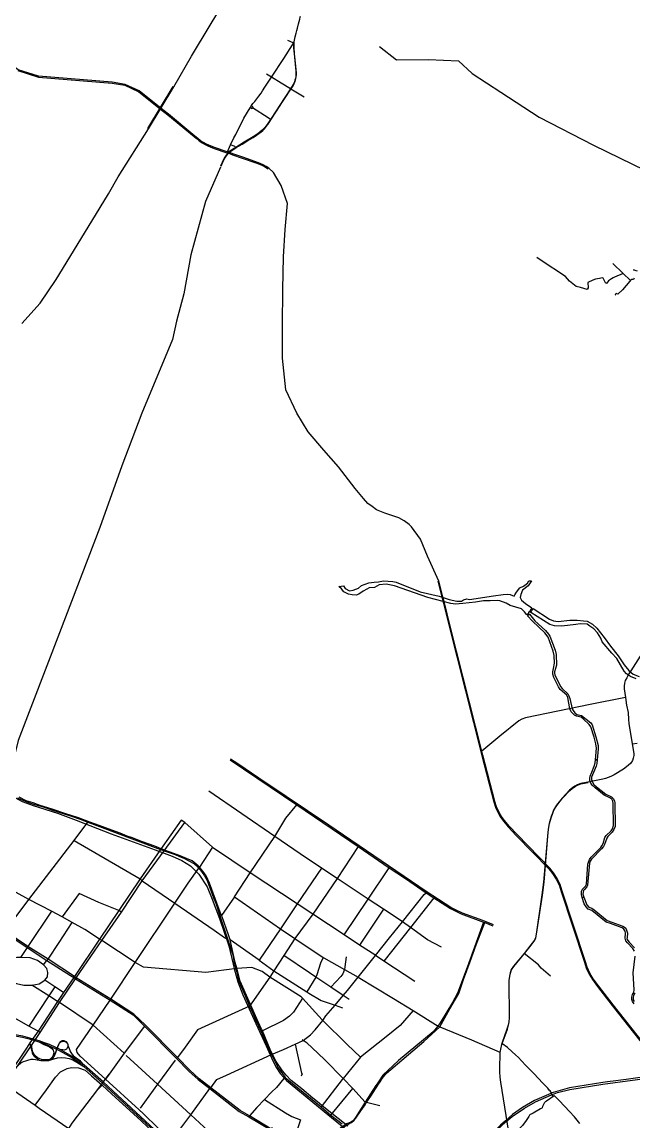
# Model space of a CAD drawing. Header units: millimetres. Extents: x 170 to 95391, y -643 to 69125.
# Drawn here: x 32269 to 40433, y 45390 to 60072 of the extents above; entities that cross this region are included whole.
import ezdxf

# ---------------------------------------------------------------- set-up
doc = ezdxf.new("R2010")
doc.units = ezdxf.units.MM
for name, color, linetype in [('railways', 4, 'Continuous'), ('roads_1', 1, 'Continuous'), ('roads_2', 2, 'Continuous'), ('roads_3', 3, 'Continuous'), ('water', 7, 'Continuous')]:
    doc.layers.add(name, color=color, linetype=linetype)

msp = doc.modelspace()

# ---------------------------------------------------------------- linework, layer by layer
at = {"layer": 'railways'}
for points in [[(32265.94, 56046.42), (32513.34, 56320.35), (32723.65, 56636.3), (33199.66, 57414.48), (33423.12, 57776.98), (33553.63, 58005.15), (33954.99, 58647.18), (34294.74, 59205.11), (34529.39, 59615.35), (34779.01, 60027.5), (35096.56, 60553.14)], [(33946.98, 58652), (34286.73, 59209.94)], [(32172.28, 49723.14), (32269.45, 49668.13), (32419.15, 49613.88), (32743.96, 49510.24), (32989.94, 49421), (33459.83, 49238.49), (34045.84, 49021.26), (34270.98, 48938.64), (34400.46, 48881.63), (34515.11, 48808.6), (34627.19, 48698.56), (34739.83, 48530.63), (34805.82, 48364.44), (34902.55, 48108.58), (35028.32, 47739.65), (35104.6, 47419.29), (35146.81, 47261.42), (35214.58, 47087.55), (35277.19, 46950.33), (35389.85, 46705.39), (35525.88, 46406.59), (35596.38, 46248.02), (35655.85, 46126.58), (35714.91, 46038.78), (35797.05, 45943.93), (35998.68, 45778.58), (36349.46, 45491.8), (36758.62, 45158.94)]]:
    msp.add_lwpolyline(points, dxfattribs=at)
at = {"layer": 'roads_1'}
for points in [[(32151.53, 46542.98), (32274.41, 46521.34), (32364.96, 46498.27)], [(32373.73, 46511.33), (32278.18, 46535.07), (32152.72, 46558.29)], [(32364.96, 46498.27), (32492.43, 46460.52)], [(32373.18, 46446.06), (32384.69, 46394.72), (32390.05, 46371.87), (32398.33, 46339.65), (32405.43, 46315.68), (32415.53, 46290.97), (32432.58, 46269.3), (32466.59, 46242.07), (32476.99, 46235.03), (32488.96, 46225.84), (32498.25, 46217.72)], [(32499.33, 46473.4), (32373.73, 46511.33)], [(32472.1, 46252.69), (32443.11, 46275.29), (32424.9, 46299.86), (32415.23, 46320.86), (32407.94, 46343.21), (32405.45, 46364.74), (32400.47, 46394.53), (32402.27, 46406.95), (32406.98, 46425.61)], [(32492.43, 46460.52), (32560.33, 46426.4), (32596.42, 46411.16), (32637.38, 46393.78), (32667.13, 46373.44), (32685.67, 46348.21), (32692.31, 46315.38), (32686.37, 46280.44), (32678.99, 46268.48), (32671.65, 46255.6), (32659.38, 46241.44), (32639.27, 46224.73)], [(32492.43, 46460.52), (32563.5, 46436.34), (32629.62, 46408.17), (32713.76, 46369.77)], [(32719.61, 46384.02), (32634.45, 46423.51), (32570.28, 46448.37), (32499.33, 46473.4)], [(32565.8, 46210.4), (32582.34, 46209.37), (32604.68, 46209.45), (32625.31, 46212.13), (32648.62, 46221.14), (32669.04, 46233.65), (32683.95, 46244.47), (32694.83, 46258.23), (32704.87, 46275.17), (32722.13, 46318.9), (32748.69, 46394.3), (32761.45, 46424.21), (32769.34, 46441.33), (32781.49, 46454.47), (32792.55, 46462.71), (32804.21, 46466.63), (32819.16, 46468.73), (32833.06, 46467.97), (32849.48, 46462.38), (32860.42, 46455.39), (32868.76, 46445.57), (32875.75, 46431.9), (32880.92, 46416.71), (32881.23, 46395.69), (32873.29, 46378.45), (32862.07, 46364.52), (32847.19, 46355.57), (32830.74, 46351.29), (32812.03, 46354.3), (32795.9, 46355.23), (32779.81, 46360.23), (32751.16, 46369.46)], [(33097.44, 46150.19), (33048.81, 46200.24), (32991.37, 46243.24), (32969.43, 46262.13), (32945.02, 46290.26), (32924.85, 46317.94), (32913.2, 46340.3), (32903.15, 46365.44), (32891.14, 46396.74), (32884.96, 46418.96), (32880.73, 46432.7), (32872.51, 46447.68), (32863.52, 46458.29), (32851.04, 46465.78), (32833.85, 46473.43), (32817.83, 46474.4), (32803.13, 46471.94), (32790.81, 46466.67), (32778.59, 46458.25), (32764.8, 46443.07), (32756.08, 46425.93), (32743.02, 46394.86), (32716.94, 46319.51), (32697.55, 46276.13), (32690.21, 46259.71), (32680.31, 46248.57), (32664.84, 46235.93), (32639.27, 46224.73), (32622.74, 46221.7), (32603.88, 46219.57), (32583.6, 46219.11), (32566.4, 46220.8)], [(32566.4, 46220.8), (32527.85, 46226.58), (32507.75, 46233.68), (32472.1, 46252.69)], [(32648.62, 46221.14), (32700.27, 46234.21), (32743.99, 46244.73), (32796.37, 46252.19), (32848.42, 46247.5), (32899.7, 46235.79), (32946.1, 46222.14), (33001.68, 46190.73), (33091.78, 46132.71)], [(32713.76, 46369.77), (32747.43, 46354.14)], [(32751.16, 46369.46), (32719.61, 46384.02)], [(32747.43, 46354.14), (32814.8, 46318.78), (32933.84, 46249.46), (33008.76, 46198), (33091.78, 46132.71), (33343.09, 45909.6), (34396.9, 44933.23), (34501.49, 44824.99), (34613.3, 44729.36), (34694.53, 44644.87), (34793.87, 44557.43), (35105.56, 44284.87), (35459.18, 43982.08), (35644.23, 43818.65), (35920.31, 43582.34), (36170.82, 43358.58), (36609.64, 42973.52), (36820, 42788.56), (37017.86, 42619.77)], [(36956.56, 42701.85), (36552.84, 43045.55), (36172.6, 43378.37), (36136.57, 43410.25), (35928.27, 43593.35), (35658.6, 43831.21), (35466.8, 43997.09), (35060.99, 44346.96), (34802.79, 44571.06), (34628.63, 44737.73), (34524.28, 44855.95), (34407.88, 44946.43), (33354.38, 45921.57), (33097.44, 46150.19), (33017.96, 46209.92), (32938.88, 46264.31), (32821.15, 46332.09), (32751.16, 46369.46)], [(32220.07, 46148.18), (32254.22, 46179.26), (32288.35, 46197.68), (32318.2, 46207.65), (32347.37, 46216.83), (32391.54, 46228.74), (32420.29, 46228.88), (32449.24, 46225.95), (32472.45, 46220.85), (32498.25, 46217.72), (32522.58, 46212.85), (32548.98, 46212.02), (32565.8, 46210.4)], [(40247.81, 45925.32), (40875.42, 46012.86)], [(40861.22, 46033.12), (40330.47, 45959.78), (40257.09, 45948.55)], [(40017.69, 45917.88), (39574.35, 45847.49), (39355.46, 45785.82), (39336.69, 45777.79)], [(39346.27, 45759.59), (39414.07, 45784.16), (39578.19, 45824.97), (40018.57, 45896.68)], [(40081.15, 45926.31), (40017.69, 45917.88)], [(40018.57, 45896.68), (40083.6, 45904.05)], [(40192.04, 45941.21), (40081.15, 45926.31)], [(40083.6, 45904.05), (40182.35, 45917.04)], [(40182.35, 45917.04), (40247.81, 45925.32)], [(40257.09, 45948.55), (40192.04, 45941.21)], [(38809.09, 45463.01), (38971.8, 45575.71), (39120.64, 45661.75), (39332.92, 45754.56)], [(39324.39, 45772.53), (39106.66, 45675.52), (38944.17, 45583.91), (38814.3, 45490.32)], [(39336.69, 45777.79), (39324.39, 45772.53)], [(39332.92, 45754.56), (39346.27, 45759.59)], [(38716.67, 45407.94), (38653.92, 45348.09), (38604.82, 45301.19), (38522.53, 45220.28)], [(38537.86, 45211.41), (38614.97, 45289.08), (38662.6, 45335.59), (38721.79, 45391.33)], [(38814.3, 45490.32), (38716.67, 45407.94)], [(38721.79, 45391.33), (38809.09, 45463.01)]]:
    msp.add_lwpolyline(points, dxfattribs=at)
at = {"layer": 'roads_2'}
for points in [[(34222.65, 58840.19), (34165.31, 58887.98), (33834.04, 59151.15), (33646.53, 59238.94), (33473.44, 59268.52), (32491.3, 59349.32), (32218.56, 59434.7), (32068, 59548.9), (31374.57, 60183.27), (30666.4, 60803.19), (29910.86, 61299.68), (29149.71, 61585.39), (28348.96, 61890.57), (28002.32, 61967.25), (27289.8, 61958.29), (27046.08, 61974.98), (26883.45, 62033.89), (26257, 62329.09), (26205.13, 62353.53), (25985.82, 62533.53), (25840.53, 62727.87), (25748.35, 63099.11), (25703.58, 63188.48), (25669.5, 63242.09)], [(35901.13, 59807.16), (35904.76, 59831.46), (35914.67, 59875.09), (35925.44, 59922.65), (35934.86, 59957.27), (35943.54, 59991.17), (35958.59, 60049.21), (35973.43, 60110.92), (35979.33, 60136.05), (35985.09, 60148.45)], [(35895.26, 59805.37), (35894.23, 59793.48), (35891.94, 59767.02), (35892.05, 59724.6), (35894.73, 59684.86), (35897.95, 59648.48), (35903.79, 59602.12), (35922.23, 59413.65), (35923.44, 59383.37), (35921.8, 59354.66), (35919.76, 59336.08), (35916.33, 59318.93), (35910.38, 59296.96), (35902.87, 59275.4), (35884.22, 59235.58), (35850.11, 59180.38)], [(35856.38, 59176.59), (35879.85, 59213.07), (35899.57, 59249.56), (35912.25, 59279.69), (35922.93, 59313.06), (35928.5, 59344.78), (35930.58, 59366.23), (35931.19, 59394.79), (35927.16, 59439.44), (35910.23, 59604.75), (35905.54, 59646.37), (35902.45, 59678.86), (35899.82, 59706.6), (35898.59, 59737.37), (35898, 59764.26), (35899.22, 59785.71), (35899.63, 59790.26), (35901.13, 59807.16)], [(32212.96, 59423.93), (32488.98, 59337.53), (33471.93, 59256.68), (33642.9, 59227.45), (33827.66, 59140.94), (34157.72, 58878.74), (34214.95, 58831.04)], [(35850.11, 59180.38), (35708.26, 58963.7), (35592.05, 58784.62), (35583.16, 58771.37)], [(35589.13, 58767.41), (35597.96, 58780.5), (35713.82, 58958.57), (35728.14, 58980.92), (35777.79, 59057.52), (35856.38, 59176.59)], [(34214.95, 58831.04), (34590.28, 58519.19), (34632.79, 58487.05), (34674.42, 58458.55), (34713.08, 58436.41), (34739.37, 58422.87), (34787.76, 58403.36), (34847.34, 58380.94), (34987.38, 58330.96), (35004.87, 58325.16), (35012.85, 58322.51), (35022.71, 58319.25), (35035.31, 58315.07), (35077.17, 58300.8), (35205.1, 58256.42), (35386.42, 58192.75), (35435.51, 58174.31), (35466.58, 58161.13), (35503.5, 58142.02)], [(35010, 58336.99), (34994.48, 58342.3), (34851.06, 58391.46), (34790.42, 58414.65), (34731.12, 58439.12), (34691.87, 58461.54), (34651.76, 58487.35), (34614.87, 58514.85), (34574.76, 58547.01), (34222.65, 58840.19)], [(35583.16, 58771.37), (35537.93, 58704), (35506.97, 58664.06), (35472.61, 58626.72), (35414.97, 58580.61)], [(35430.24, 58582.45), (35456.74, 58603.57), (35479.92, 58624.1), (35502.9, 58647.2), (35525.94, 58675.54), (35547.96, 58704.24), (35565.54, 58730.78), (35583.13, 58758.5), (35589.13, 58767.41)], [(34925.08, 58146.59), (34950.28, 58201.28), (34963.72, 58230.37), (34976.41, 58254.79), (34993.59, 58282.48), (35009.3, 58303.81), (35022.71, 58319.25), (35032.78, 58329.39), (35055.24, 58346.91), (35126.35, 58394.65), (35206.31, 58442.91), (35280.73, 58488.28), (35350.62, 58530.57), (35399, 58561.35), (35430.24, 58582.45)], [(35414.97, 58580.61), (35351.87, 58538.37), (35231.43, 58466.19), (35119.51, 58398.06), (35042.68, 58346.83), (35023.14, 58332.73)], [(35023.14, 58332.73), (35012.85, 58322.51), (35005.07, 58313.41), (34992.46, 58295), (34974.39, 58265.79), (34957.95, 58235.79), (34918.18, 58148.77)], [(35524.13, 58144.17), (35486.03, 58165.24), (35455.77, 58179.01), (35425.27, 58190.63), (35359.75, 58214.49), (35226.53, 58261.23), (35080.24, 58312.89), (35049.62, 58323.97), (35032.78, 58329.39), (35023.14, 58332.73), (35010, 58336.99)], [(35503.5, 58142.02), (35532.39, 58125.14), (35554.81, 58110.09)], [(34918.63, 58134.26), (34716.64, 57676.81), (34521.03, 56966.33), (34427.73, 56442.62), (34331.17, 56079.37), (34275.46, 55834.94), (33866.52, 54851.61), (33599.06, 54147.78), (33307.11, 53324.9), (32767.79, 51917.06), (32219.97, 50480.55), (32121.63, 50085.27), (31950.1, 49914.63), (31323.82, 49388.18)], [(40395.79, 51410.34), (40519.92, 51607.72), (40538.32, 51645.13), (40578.43, 51812.22), (40654.3, 52120.3), (40665.21, 52147.16), (40787.53, 52418.06), (40876.31, 52612.46), (41024.33, 52916.16), (41435.47, 53562.79), (41574.45, 53842.28), (41712.62, 54147.31), (41961.43, 54434.99), (42379.28, 54869.11), (42421.21, 54912.69), (42528.34, 55076.07), (42629.76, 55290.55), (42779.98, 55686.28), (42804.75, 55711.34), (42838.99, 55745.97), (43148.47, 55995.69)], [(37814.09, 52608.96), (37867.97, 52397.59), (37890.16, 52315.74), (37966.87, 52006.38), (38403.16, 50283.42), (38561.76, 49665.42), (38586.14, 49590.34), (38620.66, 49514.92), (38653.81, 49459.32), (38695.02, 49403.31), (38755.72, 49328.45), (38862.72, 49215.83), (39296.57, 48769.49), (39346.05, 48706.38), (39396.12, 48632.15), (39433.02, 48554.57), (39460.65, 48466.99), (39767.47, 47534.95), (39795.72, 47449.68), (39835.87, 47362.84), (39877.11, 47292.44), (39947.46, 47197.85), (40141.58, 46945.01), (40728.71, 46202.4)], [(40744.68, 46207.31), (40153.93, 46954.54), (39959.95, 47207.21), (39890.18, 47301.01), (39849.74, 47370.02), (39810.29, 47455.37), (39782.32, 47539.8), (39475.53, 48471.74), (39447.61, 48560.25), (39409.74, 48639.85), (39358.7, 48715.5), (39308.39, 48779.7), (38874.02, 49226.58), (38767.49, 49338.69), (38707.41, 49412.78), (38666.87, 49467.9), (38634.53, 49522.13), (38600.72, 49595.97), (38576.78, 49669.74), (38418.31, 50287.24), (38404.82, 50340.51), (37982.02, 52010.14), (37905.29, 52319.63), (37883.08, 52401.52), (37830.04, 52609.66), (37829.23, 52612.77)], [(40352.5, 51343.75), (40395.79, 51410.34)], [(40352.5, 51343.75), (40335.84, 51318.58), (40316.63, 51282), (40308.09, 51245.31), (40303.62, 51206.14), (40302.5, 51173.47), (40319.67, 51057.61), (40334.98, 50954.23), (40352.96, 50855.22), (40358.67, 50762.04), (40363.11, 50708.08), (40409.88, 50435.61), (40430.92, 50310.35), (40430.65, 50280.95), (40423.76, 50245.88), (40412.8, 50213.3), (40389.48, 50178.38), (40354.71, 50146.84), (40291.89, 50100.84), (40168.03, 50023.54), (40123.49, 50001.89), (40050.97, 49973.14), (40018.87, 49965.26), (39882.35, 49939.56)], [(40319.67, 51057.61), (39846.7, 50962.2), (38985.24, 50782.91), (38937.75, 50767.23), (38896.43, 50746.53), (38644.04, 50539.32), (38404.82, 50340.51)], [(35046.45, 50226.37), (35933.77, 49625.74), (36753.87, 49067.16), (37168.42, 48784.96), (37385.92, 48641.04), (37660.43, 48450.55), (37760.69, 48382.48), (37985.09, 48237.79), (38126.46, 48168.35), (38425.28, 48056.72), (38444.11, 48053.67), (38549.91, 48010.8)], [(38557.36, 48022.65), (38416.27, 48079.19), (38145.51, 48178.92), (38051.3, 48221.99), (37987.82, 48252.68), (37660.91, 48468.22), (36361.01, 49351.88), (35509.28, 49926.76), (35430.01, 49977.85), (35147.74, 50171.75), (35052.41, 50234.77)], [(39882.35, 49939.56), (39819.27, 49926.1)], [(32208.5, 49718.66), (32288.12, 49682.29), (32353.97, 49656.04), (32436.45, 49627.85), (32522.22, 49604.05), (32605.28, 49577.52), (32676.21, 49552.1), (32914.34, 49474.72), (33044.02, 49430.66), (33149.33, 49391.67), (33267.55, 49347.89), (33774.37, 49157.17), (34117.2, 49028.78), (34166.37, 49011.24), (34311, 48960.2), (34371.71, 48935.34), (34413.98, 48914.42), (34427.72, 48910.3), (34501.61, 48873.78), (34562.22, 48838.73), (34617.21, 48787.54), (34626.47, 48776.68), (34663.1, 48733.67), (34704.15, 48675.53), (34737.33, 48613.36), (34824.64, 48380.85), (34853.23, 48309.53), (34936.05, 48063.99), (35079.79, 47622.02), (35101.39, 47518.83), (35140.44, 47371.71), (35154.79, 47301.41), (35169.64, 47253.94), (35237.91, 47098.33), (35304.47, 46936.25), (35347.48, 46842.63), (35382.54, 46760.6), (35457.66, 46597.22), (35563.19, 46358.83), (35596.4, 46290.82), (35688.38, 46112.04), (35781.87, 45985.58), (35946.86, 45844.6), (36258.88, 45594.33), (36389.3, 45482.79), (36539.14, 45367.97)], [(36613.77, 45336.93), (36485.85, 45437.29), (36296.96, 45588.7), (36209.92, 45658.39), (36148.36, 45710.62), (36003.35, 45831.92), (35860.62, 45943.7), (35790.89, 46013.83), (35742.52, 46071.28), (35660.22, 46199.7), (35616.92, 46287.97), (35581.21, 46358.95), (35476.89, 46606.65), (35465.08, 46630.17), (35420.67, 46726.76), (35179.52, 47272.22), (35139.86, 47428.71), (35114.48, 47518.59), (35047.6, 47821.95), (35024.4, 47889.24), (34938.41, 48128.08), (34930.7, 48147.55), (34899.98, 48225.19), (34768.72, 48576.71), (34724.97, 48675.34), (34682.57, 48740.37), (34634.74, 48793.5), (34620.82, 48808.95), (34538.8, 48875.22), (34464.86, 48906.15), (34380.04, 48943.89), (34247.64, 48990.51), (34168.62, 49019.38), (34041.76, 49070.56), (33874.92, 49131.77), (33743.42, 49184.67), (33671.53, 49207.2), (33578.27, 49244.62), (33515.67, 49269.57), (33298.81, 49347.64), (33171.9, 49394.21), (33021.88, 49448.14), (32841.12, 49507.82), (32671.3, 49565.73), (32513.22, 49615.13), (32416.58, 49651.33), (32324.92, 49678.67), (32230.08, 49726.18)], [(34390.77, 49420.91), (34117.2, 49028.78), (33846, 48634.42), (33558.95, 48211.3), (33304.21, 47830.86), (32968.69, 47331.81), (32959.26, 47317.95), (32822.46, 47120.14), (32744.59, 47000.6), (32483.46, 46600.61), (32373.18, 46446.06), (32329.29, 46376.21), (32118.14, 46066.45), (32016.9, 45910.94), (31739.91, 45485.4), (31671.93, 45381), (31658.08, 45359.74), (31383.47, 44900.15), (31375, 44887.33), (31316.5, 44798.69)], [(31350.43, 44778.89), (31692.83, 45338.02), (31701.24, 45354.58), (32042.24, 45893.23), (32220.07, 46148.18), (32384.69, 46394.72), (32406.98, 46425.61), (32509.82, 46582.78), (32769.52, 46985.27), (32984.25, 47302.27), (32993.68, 47315.62), (33333.35, 47811.61), (33596.28, 48190.06), (33873.54, 48609.07), (34166.37, 49011.24), (34439.13, 49385.74)], [(35102.31, 48393.5), (35717.91, 47970.3), (35910.01, 47838.27), (36284.73, 47587.19), (36293.56, 47581.28), (36569.26, 47427.93), (36753.21, 47325.62), (37224.81, 47039.23), (37488.69, 46878.61), (37818.84, 46667.94), (37817.04, 46668.19), (37841.01, 46658.43), (38264.78, 46486.01), (38644.79, 46320.74)], [(33632.26, 46308.99), (33217.91, 46681.44), (32769.52, 46985.27), (32744.59, 47000.6), (32628.17, 47073.83), (32402.25, 47215.96)], [(34286.27, 45113.18), (33887.16, 45501.78), (33830.3, 45553.52), (33381.21, 45962.17), (33045.1, 46268.04), (33003.55, 46319.81), (32998.11, 46356.62), (33217.91, 46681.44), (33444.53, 47017.25)], [(33904.43, 46671), (33632.26, 46308.99)], [(33632.26, 46308.99), (33430.79, 46030.25), (33381.21, 45962.17)], [(32443.57, 45612.97), (32596.09, 45820.98), (32715.19, 45988.27), (32784.16, 46061.82), (32870.3, 46105.73), (32930.73, 46117.24), (33024.33, 46112.65), (33109.72, 46080.22), (33197.9, 46007.75), (33338.36, 45884.13), (33463.79, 45766.67), (33860.26, 45405.33), (34114.02, 45164.89), (34303.38, 44994.06), (34346.29, 44944.67), (34399.54, 44869.92), (34438.71, 44816.89), (34512.13, 44749.32), (34585.16, 44694.9), (34686.16, 44633.39), (34911.23, 44432.71), (35136.9, 44238.89), (35455.71, 43960.72)], [(33282.5, 45825.49), (33430.79, 46030.25)], [(32016.9, 45910.94), (32042.24, 45893.23), (32443.57, 45612.97), (32499.57, 45573.87), (32893.81, 45302.36), (32951.46, 45262.67), (33323.2, 45017.79), (33342.77, 45003.76), (33419.06, 44949.09), (33596.6, 44815.57), (33732.98, 44680.96), (33846.19, 44549.55), (33901.69, 44478), (33947.45, 44418.99), (34059.52, 44245.9), (34159.57, 44067.71), (34279.17, 43899.75), (34393.05, 43757.16), (34506.47, 43645.85), (34741.62, 43450.05), (34911.84, 43308.32), (34931.41, 43290.13), (34947.44, 43274.94)], [(32211.46, 44556.94), (32223.07, 44569.42), (32538.14, 44895.19), (32746.22, 45116.62), (32795.5, 45169.08), (32879.63, 45276.71), (32893.81, 45302.36), (32937.2, 45374.06), (33282.5, 45825.49), (33338.36, 45884.13)]]:
    msp.add_lwpolyline(points, dxfattribs=at)
at = {"layer": 'roads_3'}
for points in [[(35327.84, 58953.27), (35331.43, 58959.21), (35348.81, 58985.92), (35374.76, 59012.33), (35400.1, 59044.64), (35427.9, 59080.43), (35459.63, 59123.66), (35477.89, 59154.1), (35508.22, 59201.63), (35534.51, 59240.23), (35595.63, 59333.95), (35759.9, 59585.92), (35877.3, 59767.26), (35894.23, 59793.48)], [(35809.44, 59828.49), (35882.18, 59796.87), (35894.23, 59793.48), (35899.63, 59790.26)], [(37037.46, 59745.72), (37266.03, 59568.92), (37689.71, 59570.56), (38093.4, 59552.68), (38274.9, 59385.73), (38656.61, 59135.22), (39166.84, 58800.89), (39893.82, 58429.84), (40926.1, 57925.25), (40998.71, 57909.19), (41112.93, 57868.25), (41393.17, 57750.55), (41415.91, 57752.14)], [(36032.69, 59070.19), (35856.38, 59176.59), (35850.11, 59180.38), (35728.31, 59253.89), (35595.63, 59333.95), (35530.14, 59373.47)], [(35004.87, 58325.16), (35010, 58336.99), (35052.31, 58434.24), (35095.64, 58526.78), (35120.01, 58570.48), (35230.48, 58789.97), (35311.13, 58925.53), (35315.08, 58932.08), (35327.84, 58953.27)], [(35315.08, 58932.08), (35338, 58917.22), (35345.44, 58927.64)], [(35589.13, 58767.41), (35583.16, 58771.37), (35551.71, 58792.16), (35345.44, 58927.64), (35351.11, 58938.22), (35327.84, 58953.27)], [(35119.51, 58398.06), (35108.84, 58409.66), (35100.44, 58413.27), (35052.31, 58434.24), (35047.27, 58436.43)], [(37830.04, 52609.66), (37678.84, 52942.81), (37586.45, 53167.49), (37463.22, 53332.77), (37431.54, 53364.78), (37366.9, 53415.8), (37295.72, 53453.71), (37107.32, 53515.16), (37000.23, 53562.26), (36939.09, 53606.44), (36884.2, 53646.68), (36824.88, 53714.11), (36712.6, 53847.12), (36491.53, 54132.68), (36294.76, 54358.34), (36088.25, 54603.97), (35936.44, 54849.08), (35790.27, 55163.74), (35744.61, 55586.83), (35743.77, 56019.42), (35748.39, 56501.67), (35757.56, 56939.08), (35780.91, 57301.78), (35809.11, 57649.51), (35726.89, 57888.92), (35624.17, 58063.9), (35561.18, 58119.6), (35524.13, 58144.17)], [(39816.35, 56594.48), (39822.6, 56525), (39806.31, 56500.48), (39720.26, 56527.76), (39660.26, 56541.1), (39574.15, 56611.78), (39518.28, 56674.87), (39193.43, 56887.53), (39136.88, 56927.32)], [(40383.51, 56625.77), (40289.26, 56715.24), (40150.61, 56846.85)], [(40289.26, 56715.24), (40170.92, 56666.58), (40154.78, 56658.05), (40132.16, 56644.56), (40094.71, 56615.67)], [(40438.6, 56760.39), (40424.87, 56762.23), (40475.78, 56752.64)], [(40094.71, 56615.67), (40067.79, 56582.58), (40053.63, 56590.01), (40020.7, 56653.8), (40010.17, 56656.18), (39974.77, 56650.11), (39918.2, 56638.76), (39882.74, 56625.38), (39816.35, 56594.48)], [(40387.26, 56626.48), (40377.09, 56613.28), (40278.06, 56499.02), (40217.36, 56439.7), (40194.52, 56449.03), (40182.36, 56434.88), (40190.3, 56426.27)], [(40437.04, 56651.51), (40426.01, 56635.65), (40405.93, 56632.97), (40392.13, 56627.4), (40387.26, 56626.48), (40383.51, 56625.77)], [(32509.82, 46582.78), (32483.46, 46600.61), (32361.57, 46669.44), (31965.38, 46893.15), (31511.74, 47149.34), (31320.83, 47276.53), (31043.14, 47455.54), (30507.18, 47801.1), (29967.81, 48106.27), (29774.62, 48217.77), (29761.57, 48233.54), (29636.02, 48385.29), (29389.15, 48735.7), (29316.29, 48927.83), (29115.81, 49806.27), (29113.01, 49813.92), (29037.66, 50226.11), (29048.14, 50286.19), (29266.41, 50754.66), (29564.2, 51281.3), (29873.95, 51817.92)], [(40409.88, 50435.61), (40476.45, 50445.99)], [(39819.27, 49926.1), (39723.6, 49910.43), (39675.2, 49890.68), (39643.31, 49873), (39611.08, 49850.5), (39574.66, 49818.96), (39475.99, 49714.48), (39400.53, 49617.13), (39360.38, 49554.59), (39343.58, 49513.89), (39329.19, 49466.64), (39302.07, 49374.99), (39288.22, 49298.69), (39279.16, 49206.45), (39227.56, 48590.83), (39205.4, 48420.25), (39127.63, 47899.63), (39116.97, 47846.32), (39105.14, 47818.8), (39058, 47754.82), (38967.49, 47640.43), (38825.88, 47470.9), (38793.82, 47424.67), (38779.96, 47379.85), (38770.16, 47335.78), (38764.87, 47279.12), (38767.27, 46779.29), (38764.34, 46729.46), (38755.69, 46682.96), (38738.8, 46631.63), (38670.31, 46439.93), (38664.58, 46423.91), (38653.44, 46364.57), (38644.79, 46320.74), (38642.02, 46293.35), (38638.51, 46123.4), (38636.98, 46058.39), (38643.34, 45988.85), (38652.64, 45923.01), (38757.32, 45255.48)], [(38762.25, 45256.36), (38657.59, 45923.74), (38648.32, 45989.43), (38641.99, 46058.55), (38643.52, 46123.28), (38647.03, 46293.05), (38649.75, 46320.01), (38658.36, 46363.64), (38669.43, 46422.62), (38675.02, 46438.26), (38743.54, 46630.02), (38760.55, 46681.72), (38769.32, 46728.86), (38772.27, 46779.15), (38769.88, 47278.91), (38775.11, 47335.01), (38784.8, 47378.57), (38798.37, 47422.48), (38829.87, 47467.89), (38971.38, 47637.31), (39061.98, 47751.81), (39109.52, 47816.32), (39121.78, 47844.84), (39132.56, 47898.77), (39210.36, 48419.57), (39232.54, 48590.31), (39284.14, 49206), (39293.18, 49298.01), (39306.95, 49373.84), (39333.99, 49465.22), (39348.3, 49512.22), (39364.84, 49552.29), (39404.62, 49614.27), (39479.8, 49711.25), (39578.14, 49815.37), (39614.16, 49846.57), (39645.97, 49868.77), (39677.38, 49886.19), (39724.97, 49905.61), (39820.09, 49921.19)], [(37863.54, 47725.83), (37679.65, 47821.53), (37451.06, 47985.3), (37344.8, 48061.42), (37325.41, 48075.32), (37092.1, 48230.14), (36886.89, 48366.32), (36471.74, 48641.84), (36262.85, 48780.48), (35978.28, 48969.36), (35640.07, 49202.22), (34762.82, 49806.26)], [(35102.31, 48393.5), (35314.8, 48714.23), (35640.07, 49202.22), (35789.85, 49445.07), (35933.77, 49625.74)], [(31511.74, 47149.34), (31663.19, 47369.52), (31821.26, 47603.63), (31909.78, 47734.74), (32037.57, 47924.01), (32046.59, 47935.92), (32358.33, 48362.31), (32963.55, 49147.29), (33149.33, 49391.67)], [(37511.21, 47263.84), (37094, 47538.67), (36985.57, 47612.92), (36975.58, 47619.76), (36773.3, 47752.77), (36565.72, 47889.26), (36147.78, 48164.09), (35940.25, 48301.15), (35314.8, 48714.23), (34825.27, 49045.79), (34809.98, 49059.26), (34439.13, 49385.74), (34390.77, 49420.91)], [(32963.55, 49147.29), (33846, 48634.42), (33873.54, 48609.07), (34309.08, 48313.09), (34832.68, 47950.34), (34969.64, 47851.66), (34983.23, 47841.89)], [(36753.87, 49067.16), (36471.74, 48641.84), (36147.78, 48164.09), (35910.01, 47838.27), (35762.06, 47611.64), (35629.9, 47409.2), (35574.64, 47324.57), (35304.47, 46936.25), (34609.5, 46622.02), (34446.48, 46389.44), (34342.58, 46252.09), (34330.89, 46236.63)], [(34809.98, 49059.26), (34634.74, 48793.5)], [(33444.53, 47017.25), (33454.26, 47031.72), (33778.34, 47517.55), (34309.08, 48313.09), (34485.19, 48577.1), (34626.47, 48776.68)], [(36262.85, 48780.48), (35940.25, 48301.15), (35717.91, 47970.3), (35431.63, 47548.43)], [(36565.72, 47889.26), (36886.89, 48366.32), (37168.42, 48784.96)], [(36786.2, 46254.69), (36607.1, 46423.93), (36281.75, 46745.87), (36271.45, 46756.08), (36009.07, 47041.61), (35993.03, 47059.07), (35574.64, 47324.57), (35472.69, 47399.1), (35335.64, 47451.49), (35137.04, 47439.54), (34721.08, 47385.9), (33888.16, 47457.3), (33778.34, 47517.55), (33333.35, 47811.61), (33304.21, 47830.86), (33108.75, 47959.32), (32938.76, 48053.4), (32802.91, 48128.58), (32661.56, 48202.89), (32358.33, 48362.31), (32191.47, 48451.73)], [(34335, 45237.93), (34519.8, 45488), (34776.52, 45836.2), (34787.93, 45848.61), (34868.84, 45958.82), (34995.49, 46016.64), (35596.4, 46290.82), (35758.47, 46356.52), (35913.27, 46430.21), (36020.63, 46478.64), (36116.41, 46554.75), (36178.69, 46620.73), (36281.75, 46745.87), (36321.94, 46809.58), (36444.71, 46951.91), (36552.67, 47077.08), (36612.84, 47146.82), (36753.21, 47325.62), (36985.57, 47612.92), (37173.31, 47848.62), (37344.8, 48061.42), (37632.85, 48425.27), (37660.43, 48450.55)], [(33596.28, 48190.06), (33558.95, 48211.3), (33295.54, 48319.56), (33030.77, 48438.66), (32802.91, 48128.58)], [(35102.31, 48393.5), (34930.7, 48147.55)], [(37760.69, 48382.48), (37451.06, 47985.3), (37094, 47538.67)], [(32661.56, 48202.89), (32346.78, 47731.3), (32339.15, 47719.87), (32250.04, 47586.37)], [(37092.1, 48230.14), (36773.3, 47752.77)], [(32556.93, 47488.96), (32601.63, 47543.94), (32617.07, 47564.05), (32762.89, 47788.29), (32938.76, 48053.4)], [(38425.28, 48056.72), (38205.41, 47453.03), (38080.57, 47111.23), (38011.81, 46985.45), (37848.03, 46712.31), (37817.04, 46668.19), (37752.69, 46595.12), (37289.49, 46210.74), (37080.8, 46013.64), (37033.17, 45941.18)], [(37046.17, 45928.07), (37073.63, 45970.87), (37130.55, 46041.61), (37628.03, 46464.69), (37841.01, 46658.43), (37976.68, 46902.09), (38095.31, 47103.89), (38160.09, 47293.11), (38248.46, 47532.16), (38327.41, 47754.61), (38444.11, 48053.67)], [(32037.57, 47924.01), (32339.15, 47719.87), (32601.63, 47543.94), (32914.07, 47347.81), (32959.26, 47317.95), (32984.25, 47302.27), (33444.53, 47017.25), (33751.42, 46819.15), (33904.43, 46671), (34330.89, 46236.63), (34497.43, 46063.38), (34618.47, 45956.36), (34776.52, 45836.2), (35166.97, 45531.95), (35292.83, 45458.43), (35577.47, 45289.63)], [(35587.98, 45298.88), (35304.67, 45471.76), (35179.82, 45545.76), (34787.93, 45848.61), (34634.13, 45965.17), (34509.51, 46081.63), (34342.58, 46252.09), (33917.92, 46683.89), (33760.6, 46829.6), (33454.26, 47031.72), (32993.68, 47315.62), (32968.69, 47331.81), (32617.07, 47564.05), (32346.78, 47731.3), (32046.59, 47935.92)], [(35431.63, 47548.43), (35047.6, 47821.95)], [(32076.79, 47301.36), (32133.26, 47260.24), (32193.93, 47238.16), (32295.21, 47215.31), (32402.25, 47215.96), (32496.03, 47235.58), (32574.06, 47285.12), (32607.55, 47328.15), (32615.18, 47385.45), (32602.15, 47437.1), (32556.93, 47488.96), (32476.16, 47547.81), (32376.47, 47580.4), (32250.04, 47586.37), (32199.43, 47585.66), (32151.26, 47570.42), (32094.36, 47550.41), (32052.27, 47518.04), (32018.52, 47474.55), (32008.58, 47442.96), (32009.24, 47408.89), (32026.53, 47354.37), (32076.79, 47301.36)], [(36632.33, 47026.58), (36552.67, 47077.08), (36388.75, 47187.92), (36187.84, 47323.8), (36103.81, 47380.62), (35762.06, 47611.64)], [(36284.73, 47587.19), (36249.65, 47509.02), (36203.58, 47354.12), (36187.84, 47323.8), (36067.84, 47127.2)], [(36594.44, 47593.16), (36577.67, 47462.86), (36569.26, 47427.93), (36549.06, 47368.32), (36524.4, 47333.59), (36388.75, 47187.92)], [(39320.55, 47338.11), (39195.05, 47444.69), (39159.34, 47489.97), (38967.49, 47640.43)], [(35431.63, 47548.43), (35629.9, 47409.2), (36067.84, 47127.2), (36097.16, 47108.32), (36258.47, 47013.32), (36444.71, 46951.91), (36546.09, 46912.4)], [(32822.46, 47120.14), (32708.57, 47195.78), (32574.06, 47285.12)], [(32708.57, 47195.78), (32628.17, 47073.83), (32361.57, 46669.44)], [(36009.07, 47041.61), (35888.63, 46856.11), (35838.11, 46802.79), (35759.15, 46745.03), (35476.89, 46606.65), (35457.66, 46597.22)], [(37488.69, 46878.61), (37311.77, 46678.82), (37125.54, 46527.33), (36786.2, 46254.69), (36553.92, 45972.26), (36541.08, 45956.64), (36258.88, 45594.33)], [(35913.27, 46430.21), (35995.43, 46043.38), (36006.81, 46032.52), (35993.67, 46001.04)], [(37041.67, 45607.07), (36846.94, 45654.34), (36682.22, 45837.12), (36553.92, 45972.26), (36310.73, 46220.63), (36135.21, 46386.4), (36071.53, 46440.81), (36020.63, 46478.64), (36006.43, 46489.18)], [(39711.19, 45369.49), (39637.45, 45457.93), (39570.66, 45529.44), (39510.82, 45595.95), (39429.85, 45683.29), (39381.49, 45732.15), (39374.92, 45735.08), (39369.36, 45737.8), (39358.18, 45734.41), (39349.94, 45735.93), (39343.8, 45743.18), (39341.41, 45751.41), (39323.42, 45794.52), (39313.81, 45804.68), (39302.15, 45816.92), (39281.64, 45840.62), (39222.84, 45903.24), (39148.19, 45981.22), (39104.84, 46028.12), (39042, 46089.04), (38990.26, 46146.37), (38933.88, 46207.3), (38891.21, 46251.7), (38853.67, 46287.14), (38808.95, 46328.12), (38744.46, 46386.24), (38670.31, 46439.93)], [(33660.18, 46278.48), (34078.24, 45894.03), (34519.8, 45488), (34984.68, 45058.57)], [(34311.65, 46217.58), (34078.24, 45894.03), (33844.45, 45576.96)], [(35781.87, 45985.58), (35761.34, 45969.34), (35663.19, 45851.05), (35595.22, 45790.35), (35504.95, 45692.72), (35403, 45582.46), (35304.67, 45471.76), (35292.83, 45458.43)], [(35562.75, 44056.76), (35639.47, 44151.72), (35691.24, 44222.08), (35807.01, 44373.8), (35817.69, 44386.72), (35829.34, 44399.39), (35833.27, 44406.98), (36024.6, 44652.47), (36185.48, 44860.35), (36202.36, 44882.82), (36223.86, 44908.85), (36381.98, 45116.29), (36506.54, 45275.4), (36543.75, 45318.17), (36598.77, 45342.87), (36633.98, 45369.47), (36665.4, 45384.64), (36701.45, 45414.6), (36723.2, 45443.69), (36790.72, 45541.65), (36844.61, 45619.23), (36860.41, 45647.36), (36922.77, 45735.87), (37026.24, 45897.04)], [(37013.9, 45911.86), (36990.29, 45875.94), (36846.94, 45654.34), (36791.37, 45568.43), (36716.06, 45450.76), (36697.46, 45421.57), (36679.19, 45402.62), (36655.96, 45388.35), (36624.24, 45375.17), (36599.29, 45365.63), (36577.72, 45347.43), (36552.16, 45335.59), (36521.34, 45316.89), (36494.46, 45287.23), (36471.02, 45256.09), (36432.69, 45208.69), (36397.4, 45163.53), (36370.91, 45129.2), (36338.23, 45086.36), (36296.79, 45027.62), (36237.69, 44953.97), (36205.43, 44905.36), (36173.48, 44869.24)], [(36389.3, 45482.79), (36682.22, 45837.12)], [(37033.17, 45941.18), (37013.9, 45911.86)], [(37026.24, 45897.04), (37046.17, 45928.07)], [(35504.95, 45692.72), (35785.65, 45512.22), (35867.89, 45465.77), (35985.53, 45420.9), (35889.22, 45145.49), (35870.14, 45149.47), (35845.6, 45156.84), (35595.42, 45311.66)], [(39369.36, 45737.8), (39264.99, 45669.6), (39257.6, 45665.19), (39249.58, 45658.27), (39244.05, 45652.37), (39235.98, 45640), (39222.73, 45616.82), (39213.87, 45597.17), (39206.27, 45579.95), (39201.4, 45574.32), (39195.66, 45569.3), (39187.15, 45564.86), (39089.32, 45507.66), (39071.29, 45499.82), (39060.1, 45495.2), (39047.67, 45491.2), (39042.27, 45487.76), (39036.84, 45481.86), (39032.84, 45472.85), (39029.46, 45465.28), (38994.03, 45410.15), (38994.2, 45410.4)], [(38994.03, 45410.15), (38945.64, 45343.21), (38778.36, 45168.9)]]:
    msp.add_lwpolyline(points, dxfattribs=at)
at = {"layer": 'water'}
for points in [[(38836.18, 52408.21), (38845.39, 52427.73), (38867.06, 52463.47), (38909.46, 52520.26), (38957.26, 52541.05), (39012.62, 52580.56), (39031.81, 52613.06), (39066.29, 52613.55), (39022.17, 52547.8), (38947.74, 52488.05), (38922.6, 52431.92), (38913.18, 52390.34), (38932.56, 52355.85), (38960.26, 52332.73), (38983.87, 52311.28), (39069.52, 52253.3), (39055.4, 52229.23), (39036.16, 52196.43), (39029.61, 52198.13), (39024.64, 52194.08), (39023.77, 52188.37), (39026.17, 52181.82), (39015.39, 52170.47), (39004.62, 52159.14), (38972.97, 52198.65), (38933.14, 52241.49), (38780.03, 52283.76), (38729.42, 52315.26), (38643.51, 52345.47), (38609.91, 52352.32), (38514.64, 52346.67), (38423.51, 52345.89), (38316.62, 52326.46), (38149, 52310.87), (38053.69, 52301.15), (37988.12, 52312.38), (37684.28, 52388.74), (37238.36, 52544.86), (37125.31, 52568.8), (37034.93, 52561.49), (36969.72, 52522.08), (36902.38, 52519.45), (36866.92, 52502.64), (36822.32, 52474.46), (36762.01, 52433.38), (36725.8, 52423.91), (36672.45, 52424.42), (36623.3, 52435.5), (36563.65, 52465.47), (36531.22, 52507.45), (36497.01, 52535.55), (36556.22, 52546.41), (36580.52, 52512.7), (36636.86, 52481.12), (36686.2, 52489.64), (36756.2, 52513.48), (36799.26, 52552.28), (36895.63, 52587.31), (36965.48, 52594.82), (37024.64, 52600.79), (37090.44, 52614.88), (37215.95, 52606.33), (37259.37, 52596.13), (37582.41, 52468.11), (37833.04, 52408.58), (37967.25, 52362.4), (38070.49, 52342.64), (38131.24, 52342.07), (38157.67, 52360.62), (38204.56, 52370.8), (38238.16, 52363.95), (38560.39, 52411.59), (38688.62, 52430), (38746.95, 52434.36), (38782.23, 52432.4), (38836.18, 52408.21)], [(39925.52, 50530.71), (39956.49, 50416.05), (39956.08, 50371.12), (39940.77, 50223.39), (39920.24, 50223.58), (39931.52, 50378.7), (39925.49, 50438.4), (39900.84, 50525.22), (39856.96, 50663.7), (39836.71, 50694.11), (39761.01, 50765.07), (39727.59, 50791.51), (39666.16, 50808.41), (39640.02, 50822.54), (39596.89, 50863.79), (39577.56, 50904.82), (39551.04, 51055.37), (39536.57, 51089), (39450.24, 51164.95), (39424.28, 51198.69), (39363.85, 51322.6), (39348.67, 51368.49), (39348.94, 51397.08), (39357.57, 51443.56), (39373.01, 51514.49), (39367.36, 51615.02), (39355.6, 51673.94), (39288.35, 51860), (39242.13, 51920.88), (39076.91, 52075.97), (39011.9, 52147.64), (39023.44, 52157.57), (39037.9, 52170.01), (39111.42, 52079.73), (39253.06, 51949.36), (39292.04, 51903.26), (39308.18, 51872.88), (39380.37, 51690.05), (39392.94, 51628.67), (39397.39, 51487.31), (39372.75, 51397.67), (39372.59, 51379.7), (39376.49, 51357.61), (39450.58, 51201.72), (39475.81, 51177.79), (39551.5, 51105.2), (39565.23, 51080.57), (39578, 51042.05), (39608.78, 50906.98), (39619.21, 50880.73), (39642.76, 50852.74), (39671.3, 50831.24), (39733.56, 50816.78), (39859.09, 50718.41), (39876.9, 50689.65), (39925.52, 50530.71)], [(39933.38, 49863.92), (40058.93, 49765.54), (40134.15, 49731.36), (40153.65, 49709.12), (40172.25, 49677.9), (40177.75, 49650.07), (40179.81, 49336.3), (40162.98, 49292.33), (40141.33, 49259.04), (40083.33, 49201.55), (40068.35, 49180.44), (40038.83, 49094.92), (40025.42, 49065.63), (40001.35, 49038.07), (39867.89, 48900.39), (39846.25, 48869.53), (39838.63, 48844.28), (39814.59, 48551.15), (39803.72, 48530.01), (39773.01, 48494.34), (39761.39, 48480.55), (39752.94, 48455.29), (39751.9, 48430.8), (39763.03, 48391.47), (39739.99, 48385.96), (39732.91, 48420.34), (39731.42, 48435.88), (39734.14, 48465.28), (39747.57, 48496.2), (39784.1, 48539.99), (39798.27, 48562.75), (39818, 48833.03), (39824.78, 48856.66), (39839.92, 48895.74), (39863.17, 48923.31), (39988.37, 49055.35), (40005, 49077.25), (40020.89, 49108.97), (40042.97, 49188.85), (40059.61, 49212.39), (40128.36, 49277.13), (40144.18, 49302.31), (40158.56, 49347.94), (40153.04, 49642.12), (40150.87, 49674.01), (40137.14, 49698.65), (40111.02, 49716.04), (40034.19, 49754.33), (39913.56, 49851.84), (39876.1, 49884.87), (39855.01, 49913.66), (39843.85, 49950.53), (39842.45, 49976.69), (39847.66, 50006.87), (39871.97, 50061.39), (39903.08, 50141.16), (39914.96, 50183.54), (39920.24, 50223.58), (39940.77, 50223.39), (39936.22, 50173.55), (39930.16, 50139.29), (39894.07, 50054.65), (39867.23, 49992.8), (39866.96, 49962.57), (39878.1, 49924.89), (39895.91, 49896.13), (39933.38, 49863.92)]]:
    msp.add_lwpolyline(points, close=True, dxfattribs=at)
for points in [[(40462.15, 51305.18), (40387.75, 51338.53), (40331.42, 51373.35), (40303, 51407.93), (40202.73, 51575.49), (40139.35, 51647.14), (40009.4, 51800.27), (39991.78, 51846.99), (39945.64, 51918.48), (39895.25, 51974.49), (39843.86, 52009.27), (39806.34, 52035.75), (39712.79, 52039.88), (39657.7, 52030.59), (39468.68, 52007.82), (39372.66, 52011.16), (39308.82, 52032.17), (39056.63, 52190.52), (39072.1, 52217.01), (39087.49, 52243.33), (39303.72, 52100.83), (39358.5, 52077.45), (39423.3, 52071.13), (39577.77, 52086.87), (39676.31, 52089.23), (39759.96, 52081.11), (39807.52, 52074.14), (39881.02, 52033.44), (39938.02, 51983.08), (40034.56, 51858.03), (40119.71, 51742.08), (40220.31, 51612.08), (40299.66, 51491.28), (40362.18, 51415.55), (40423.3, 51365.98), (40501.03, 51337.5)], [(40441.33, 47669.43), (40417.02, 47705.61), (40344.61, 47779.81), (40325.99, 47809.41), (40317.29, 47845.44), (40320.33, 47909.97), (40314.04, 47939.44), (40299.47, 47962.45), (40276.64, 47980.64), (40117.84, 48037.67), (40063.83, 48057.77), (39869.81, 48214.81), (39821.53, 48233.22), (39821.53, 48233.22), (39793.06, 48262.91), (39767.96, 48301.53), (39739.99, 48385.96), (39763.03, 48391.47), (39803.15, 48288.14), (39829.16, 48259.31), (39870.07, 48242.58), (39901.09, 48222.69), (40073.07, 48080.56), (40138.53, 48055.44), (40283.44, 48005.92), (40307.93, 47990.16), (40322.58, 47975.32), (40339.47, 47936.76), (40344.97, 47909.74), (40339.54, 47855.04), (40339.35, 47833.79), (40349.02, 47813.28), (40366.87, 47788.6), (40438.48, 47716.85)], [(40436.58, 46967.48), (40413.03, 46997.12), (40401.8, 47026.65), (40402.08, 47056.88), (40412.24, 47091.11), (40429.75, 47119.55), (40434.99, 47153.83), (40421.48, 47382.77), (40447.32, 47605.63)], [(40442.8, 47109.62), (40426.09, 47077.91), (40420.08, 47050.18), (40423.11, 47021.54), (40436.87, 46999.36)]]:
    msp.add_lwpolyline(points, dxfattribs=at)

doc.saveas('drawing.dxf')
